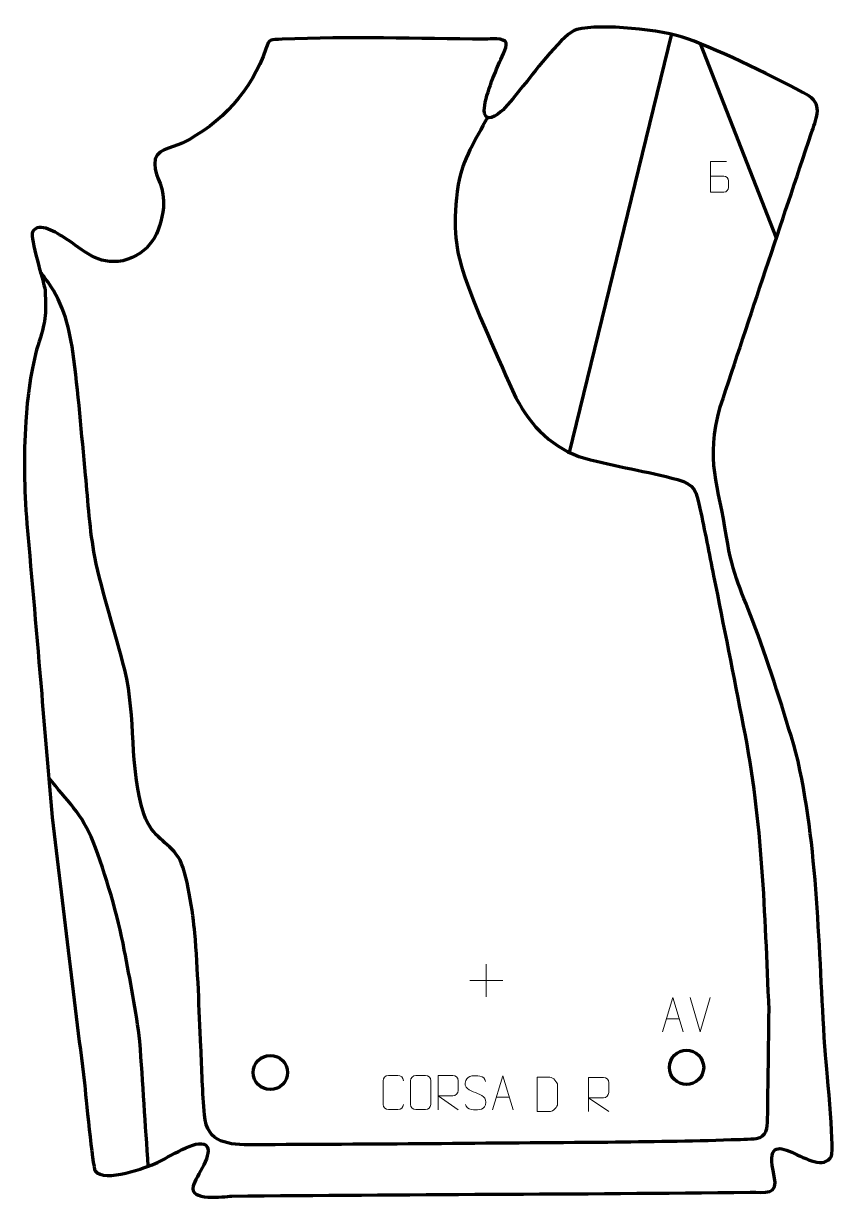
# Model space of a CAD drawing. Header units: millimetres. Extents: x 933 to 1525, y 25 to 884.
import ezdxf

# ---------------------------------------------------------------- set-up
doc = ezdxf.new("R2010")
doc.units = ezdxf.units.MM
doc.header["$MEASUREMENT"] = 0
doc.layers.add('layer 1', color=7, linetype='Continuous', plot=False)
doc.layers.add('layer 2', color=7, linetype='Continuous')
doc.layers.add('layer 3', color=7, linetype='Continuous')

msp = doc.modelspace()

# ---------------------------------------------------------------- linework, layer by layer
at = {"layer": 'layer 1', "color": 250, "lineweight": 9}
for points, knots in [([(1210.3343, 95.5262), (1210.1945, 93.2028), (1208.5173, 91.7232), (1206.3696, 91.7124), (1206.3696, 91.7124), (1204.0377, 91.7128), (1201.7058, 91.7128), (1199.3743, 91.7124), (1199.3743, 91.7124), (1197.4493, 91.607), (1195.4772, 93.4915), (1195.4884, 95.5088), (1195.4884, 95.5088), (1195.4888, 101.2789), (1195.4888, 107.0486), (1195.4884, 112.8179), (1195.4884, 112.8179), (1195.4926, 114.956), (1197.2393, 116.6752), (1199.3917, 116.6617), (1199.3917, 116.6617), (1201.7174, 116.6617), (1204.0435, 116.6617), (1206.3696, 116.6617), (1206.3696, 116.6617), (1208.3162, 116.6972), (1210.3076, 115.2057), (1210.3343, 112.7681)], [0, 0, 0, 0, 0.125, 0.125, 0.125, 0.125, 0.25, 0.25, 0.25, 0.25, 0.375, 0.375, 0.375, 0.375, 0.5, 0.5, 0.5, 0.5, 0.625, 0.625, 0.625, 0.625, 0.75, 0.75, 0.75, 0.75, 1, 1, 1, 1]), ([(1219.3917, 116.6617), (1221.7174, 116.6617), (1224.0435, 116.6617), (1226.3696, 116.6617), (1226.3696, 116.6617), (1228.3162, 116.6973), (1230.3076, 115.2057), (1230.3343, 112.7681), (1230.3343, 112.7681), (1230.3339, 107.0212), (1230.3339, 101.2739), (1230.3343, 95.5262), (1230.3343, 95.5262), (1230.1945, 93.2028), (1228.5173, 91.7232), (1226.3696, 91.7124), (1226.3696, 91.7124), (1224.0377, 91.7128), (1221.7058, 91.7128), (1219.3743, 91.7124), (1219.3743, 91.7124), (1217.4493, 91.607), (1215.4772, 93.4915), (1215.4884, 95.5088), (1215.4884, 95.5088), (1215.4887, 101.2789), (1215.4887, 107.0486), (1215.4884, 112.8179), (1215.4884, 112.8179), (1215.4926, 114.956), (1217.2393, 116.6752), (1219.3917, 116.6617)], [0, 0, 0, 0, 0.11111111, 0.11111111, 0.11111111, 0.11111111, 0.22222222, 0.22222222, 0.22222222, 0.22222222, 0.33333333, 0.33333333, 0.33333333, 0.33333333, 0.44444444, 0.44444444, 0.44444444, 0.44444444, 0.55555556, 0.55555556, 0.55555556, 0.55555556, 0.66666667, 0.66666667, 0.66666667, 0.66666667, 0.77777778, 0.77777778, 0.77777778, 0.77777778, 1, 1, 1, 1]), ([(1235.5793, 91.7085), (1235.5793, 91.7085), (1235.5793, 116.662), (1235.5793, 116.662), (1235.5793, 116.662), (1239.1741, 116.662), (1242.7696, 116.662), (1246.3648, 116.662), (1246.3648, 116.662), (1248.6901, 116.6243), (1250.2474, 115.1343), (1250.2433, 112.7679), (1250.2433, 112.7679), (1250.2429, 110.7324), (1250.2429, 107.673), (1250.2433, 105.637), (1250.2433, 105.637), (1250.2368, 103.7615), (1248.4245, 101.8197), (1246.415, 101.8006), (1246.415, 101.8006), (1246.415, 101.8006), (1235.5793, 101.8006), (1235.5793, 101.8006), (1235.5793, 101.8006), (1235.5793, 101.8006), (1250.234, 91.7085), (1250.234, 91.7085)], [0, 0, 0, 0, 0.125, 0.125, 0.125, 0.125, 0.25, 0.25, 0.25, 0.25, 0.375, 0.375, 0.375, 0.375, 0.5, 0.5, 0.5, 0.5, 0.625, 0.625, 0.625, 0.625, 0.75, 0.75, 0.75, 0.75, 1, 1, 1, 1]), ([(1262.9114, 104.1853), (1258.6631, 105.6557), (1253.755, 107.4515), (1255.7601, 112.9718), (1255.7601, 112.9718), (1257.2636, 117.1117), (1262.4772, 116.7232), (1266.0808, 116.1221), (1266.0808, 116.1221), (1268.9414, 115.6449), (1269.8061, 114.4317), (1270.1167, 112.3476)], [0, 0, 0, 0, 0.25, 0.25, 0.25, 0.25, 0.5, 0.5, 0.5, 0.5, 1, 1, 1, 1]), ([(1275.4355, 91.5347), (1275.4355, 91.5347), (1282.8065, 116.4882), (1282.8065, 116.4882), (1282.8065, 116.4882), (1282.8065, 116.4882), (1290.3764, 91.5347), (1290.3764, 91.5347)], [0, 0, 0, 0, 0.33333333, 0.33333333, 0.33333333, 0.33333333, 1, 1, 1, 1]), ([(1307.9426, 90.4614), (1310.2744, 90.4618), (1315.2246, 90.4378), (1317.5561, 90.4375), (1317.5561, 90.4375), (1319.4811, 90.3321), (1322.7997, 93.8737), (1322.7885, 95.891), (1322.7885, 95.891), (1322.7881, 101.6611), (1322.7881, 103.8308), (1322.7885, 109.6001), (1322.7885, 109.6001), (1322.7842, 111.7382), (1319.4097, 115.3983), (1317.2573, 115.3848), (1317.2573, 115.3848), (1314.9316, 115.3848), (1310.2073, 115.3848), (1307.8812, 115.3848), (1307.8812, 115.3848), (1307.8816, 109.6379), (1307.9429, 96.2087), (1307.9426, 90.4614)], [0, 0, 0, 0, 0.14285714, 0.14285714, 0.14285714, 0.14285714, 0.28571429, 0.28571429, 0.28571429, 0.28571429, 0.42857143, 0.42857143, 0.42857143, 0.42857143, 0.57142857, 0.57142857, 0.57142857, 0.57142857, 0.71428571, 0.71428571, 0.71428571, 0.71428571, 1, 1, 1, 1]), ([(1345.4562, 90.2688), (1345.4562, 90.2688), (1345.4562, 115.2223), (1345.4562, 115.2223), (1345.4562, 115.2223), (1349.051, 115.2223), (1352.6465, 115.2223), (1356.2417, 115.2223), (1356.2417, 115.2223), (1358.567, 115.1846), (1360.1243, 113.6946), (1360.1202, 111.3282), (1360.1202, 111.3282), (1360.1198, 109.2927), (1360.1198, 106.2333), (1360.1202, 104.1973), (1360.1202, 104.1973), (1360.1137, 102.3218), (1358.3014, 100.38), (1356.2919, 100.3609), (1356.2919, 100.3609), (1356.2919, 100.3609), (1345.4562, 100.3609), (1345.4562, 100.3609), (1345.4562, 100.3609), (1345.4562, 100.3609), (1360.1109, 90.2688), (1360.1109, 90.2688)], [0, 0, 0, 0, 0.125, 0.125, 0.125, 0.125, 0.25, 0.25, 0.25, 0.25, 0.375, 0.375, 0.375, 0.375, 0.5, 0.5, 0.5, 0.5, 0.625, 0.625, 0.625, 0.625, 0.75, 0.75, 0.75, 0.75, 1, 1, 1, 1]), ([(1262.9114, 104.1852), (1266.93, 102.5385), (1271.9595, 100.6502), (1270.1255, 95.2899), (1270.1255, 95.2899), (1268.6657, 91.0235), (1263.7549, 91.2802), (1260.0288, 91.8349), (1260.0288, 91.8349), (1257.2788, 92.2447), (1256.0579, 93.4582), (1255.6799, 95.5704)], [0, 0, 0, 0, 0.25, 0.25, 0.25, 0.25, 0.5, 0.5, 0.5, 0.5, 1, 1, 1, 1])]:
    msp.add_open_spline(points, degree=3, knots=knots, dxfattribs=at)
msp.add_open_spline([(1278.1581, 100.7841), (1278.1581, 100.7841), (1287.6538, 100.7841), (1287.6538, 100.7841)], degree=3, dxfattribs=at)
at = {"layer": 'layer 2', "color": 142, "lineweight": 200}
for centre in [(1113.2577, 118.8317), (1416.8672, 122.5359)]:
    msp.add_ellipse(centre, major_axis=(0, 12.5), ratio=1, dxfattribs=at)
at = {"layer": 'layer 2', "color": 142, "lineweight": 158}
for points in [[(1331.3419, 570.2789), (1331.3419, 570.2789), (1406.2251, 876.8933), (1406.2251, 876.8933)], [(1482.3759, 727.8525), (1482.3759, 727.8525), (1427.0774, 869.6467), (1427.0774, 869.6467)]]:
    msp.add_open_spline(points, degree=3, dxfattribs=at)
for points, knots in [([(1271.624, 815.9885), (1262.9864, 799.6121), (1253.4052, 785.4899), (1250.3508, 766.8979), (1250.3508, 766.8979), (1246.2741, 739.0843), (1248.0369, 721.8074), (1253.5055, 704.6741), (1253.5055, 704.6741), (1262.2782, 677.1884), (1279.9796, 638.661), (1292.2603, 611.3768), (1292.2603, 611.3768), (1303.4591, 590.5452), (1319.4308, 573.767), (1342.6822, 567.1811), (1342.6822, 567.1811), (1365.0495, 561.1064), (1388.1466, 557.6868), (1410.2499, 551.5833), (1410.2499, 551.5833), (1423.1275, 548.0274), (1423.8599, 543.4397), (1426.6362, 530.5948), (1426.6362, 530.5948), (1430.1394, 514.3872), (1433.3209, 497.6195), (1436.6274, 481.3127), (1436.6274, 481.3127), (1444.0157, 444.8762), (1451.0499, 408.3681), (1458.2566, 371.8954), (1458.2566, 371.8954), (1472.5275, 299.7341), (1473.5157, 237.2378), (1476.8628, 164.4078), (1476.8628, 164.4078), (1476.4048, 137.849), (1476.1747, 111.3042), (1475.7777, 84.7499), (1475.7777, 84.7499), (1475.6828, 78.4055), (1475.2127, 71.5566), (1467.7626, 70.4333), (1467.7626, 70.4333), (1463.6154, 69.8081), (1454.0687, 69.8121), (1449.3985, 69.6305), (1449.3985, 69.6305), (1419.4154, 68.4647), (1389.3888, 68.2354), (1359.3876, 67.8348), (1359.3876, 67.8348), (1273.125, 67.2549), (1186.7943, 66.2936), (1100.5381, 66.1028), (1100.5381, 66.1028), (1082.9896, 66.064), (1067.0713, 66.7307), (1065.1527, 87.9177), (1065.1527, 87.9177), (1063.7009, 103.9509), (1063.4311, 121.4037), (1062.6211, 137.6205), (1062.6211, 137.6205), (1061.1789, 165.1824), (1060.5416, 193.474), (1058.1676, 220.8984), (1058.1676, 220.8984), (1056.8972, 233.6054), (1052.7042, 265.8511), (1046.2161, 275.8292), (1046.2161, 275.8292), (1037.9486, 288.5438), (1027.7993, 288.9189), (1020.988, 307.5195), (1020.988, 307.5195), (1009.873, 342.831), (1015.8724, 377.1155), (1007.0088, 412.8045), (1007.0088, 412.8045), (1000.2574, 439.9891), (990.6702, 468.0568), (985.2588, 495.2732), (985.2588, 495.2732), (981.5453, 513.9498), (980.3801, 535.6869), (978.4785, 554.8899), (978.4785, 554.8899), (975.5342, 584.7912), (973.2734, 615.4665), (969.12, 645.1681), (969.12, 645.1681), (966.4783, 664.0597), (961.0281, 683.3095), (949.0562, 698.4738), (949.0562, 698.4738), (947.9186, 699.9148), (946.7714, 701.3485), (945.6322, 702.7884)], [0, 0, 0, 0, 0.03846154, 0.03846154, 0.03846154, 0.03846154, 0.07692308, 0.07692308, 0.07692308, 0.07692308, 0.11538462, 0.11538462, 0.11538462, 0.11538462, 0.15384615, 0.15384615, 0.15384615, 0.15384615, 0.19230769, 0.19230769, 0.19230769, 0.19230769, 0.23076923, 0.23076923, 0.23076923, 0.23076923, 0.26923077, 0.26923077, 0.26923077, 0.26923077, 0.30769231, 0.30769231, 0.30769231, 0.30769231, 0.34615385, 0.34615385, 0.34615385, 0.34615385, 0.38461538, 0.38461538, 0.38461538, 0.38461538, 0.42307692, 0.42307692, 0.42307692, 0.42307692, 0.46153846, 0.46153846, 0.46153846, 0.46153846, 0.5, 0.5, 0.5, 0.5, 0.53846154, 0.53846154, 0.53846154, 0.53846154, 0.57692308, 0.57692308, 0.57692308, 0.57692308, 0.61538462, 0.61538462, 0.61538462, 0.61538462, 0.65384615, 0.65384615, 0.65384615, 0.65384615, 0.69230769, 0.69230769, 0.69230769, 0.69230769, 0.73076923, 0.73076923, 0.73076923, 0.73076923, 0.76923077, 0.76923077, 0.76923077, 0.76923077, 0.80769231, 0.80769231, 0.80769231, 0.80769231, 0.84615385, 0.84615385, 0.84615385, 0.84615385, 0.88461538, 0.88461538, 0.88461538, 0.88461538, 0.92307692, 0.92307692, 0.92307692, 0.92307692, 1, 1, 1, 1]), ([(1024.1936, 50.3696), (1022.1454, 80.7075), (1020.2742, 111.1709), (1018.0313, 141.4813), (1018.0313, 141.4813), (1015.5101, 163.3662), (1010.8056, 186.6791), (1006.7259, 208.44), (1006.7259, 208.44), (1002.07, 233.2741), (993.14, 263.6989), (984.005, 287.2846), (984.005, 287.2846), (976.2888, 307.2069), (964.6002, 317.6984), (951.6257, 333.8379)], [0, 0, 0, 0, 0.2, 0.2, 0.2, 0.2, 0.4, 0.4, 0.4, 0.4, 0.6, 0.6, 0.6, 0.6, 1, 1, 1, 1])]:
    msp.add_open_spline(points, degree=3, knots=knots, dxfattribs=at)
at = {"layer": 'layer 2', "color": 250, "lineweight": 9}
for points, knots in [([(1434.2212, 773.0572), (1437.4802, 773.0576), (1440.7395, 773.0576), (1443.9992, 773.0572), (1443.9992, 773.0572), (1445.7686, 773.0417), (1447.4915, 771.4867), (1447.4915, 769.6509), (1447.4915, 769.6509), (1447.4911, 768.6401), (1447.4911, 765.9088), (1447.4915, 764.8977), (1447.4915, 764.8977), (1447.5073, 763.2336), (1446.126, 761.4298), (1444.0467, 761.445), (1444.0467, 761.445), (1440.7867, 761.4453), (1437.527, 761.4453), (1434.2676, 761.445), (1434.2676, 761.445), (1434.2676, 768.8954), (1434.2676, 776.3455), (1434.2676, 783.7953), (1434.2676, 783.7953), (1436.3937, 783.7953), (1443.8654, 783.7953), (1445.9918, 783.7953)], [0, 0, 0, 0, 0.125, 0.125, 0.125, 0.125, 0.25, 0.25, 0.25, 0.25, 0.375, 0.375, 0.375, 0.375, 0.5, 0.5, 0.5, 0.5, 0.625, 0.625, 0.625, 0.625, 0.75, 0.75, 0.75, 0.75, 1, 1, 1, 1]), ([(1399.4517, 148.6397), (1399.4517, 148.6397), (1406.8227, 173.5932), (1406.8227, 173.5932), (1406.8227, 173.5932), (1406.8227, 173.5932), (1414.3926, 148.6397), (1414.3926, 148.6397)], [0, 0, 0, 0, 0.33333333, 0.33333333, 0.33333333, 0.33333333, 1, 1, 1, 1])]:
    msp.add_open_spline(points, degree=3, knots=knots, dxfattribs=at)
for points in [[(1270.7754, 197.9339), (1270.7754, 197.9339), (1270.7754, 173.956), (1270.7754, 173.956)], [(1258.7865, 185.9449), (1258.7865, 185.9449), (1282.7644, 185.9449), (1282.7644, 185.9449)], [(1426.8112, 148.6324), (1426.8112, 148.6324), (1419.4894, 173.586), (1419.4894, 173.586)], [(1434.1331, 173.586), (1434.1331, 173.586), (1426.8113, 148.6324), (1426.8113, 148.6324)], [(1402.1743, 157.8891), (1402.1743, 157.8891), (1411.67, 157.8891), (1411.67, 157.8891)]]:
    msp.add_open_spline(points, degree=3, dxfattribs=at)
at = {"layer": 'layer 3', "color": 242, "lineweight": 158}
msp.add_open_spline([(1269.529, 818.7613), (1272.0695, 810.9747), (1281.644, 819.9124), (1284.4067, 822.9443), (1284.4067, 822.9443), (1289.5665, 828.6068), (1294.3699, 834.9672), (1299.291, 840.8834), (1299.291, 840.8834), (1306.304, 849.4263), (1327.5069, 877.9257), (1336.9145, 880.23), (1336.9145, 880.23), (1354.166, 884.4556), (1398.9293, 880.2108), (1417.6881, 873.3014), (1417.6881, 873.3014), (1441.5811, 864.5006), (1483.7983, 844.2574), (1506.1843, 831.7328), (1506.1843, 831.7328), (1516.7879, 824.6272), (1511.0302, 813.8069), (1507.8862, 804.3298), (1507.8862, 804.3298), (1485.7993, 737.7715), (1463.2743, 671.2851), (1441.505, 604.6325), (1441.505, 604.6325), (1430.3644, 565.5021), (1440.357, 547.4778), (1446.0236, 509.7565), (1446.0236, 509.7565), (1450.5235, 481.5669), (1457.2633, 469.4028), (1467.0176, 443.6899), (1467.0176, 443.6899), (1477.8421, 414.2457), (1487.8632, 382.5252), (1496.7092, 352.3951), (1496.7092, 352.3951), (1513.1173, 284.545), (1513.1198, 207.7635), (1517.7967, 137.9059), (1517.7967, 137.9059), (1518.6622, 126.4794), (1524.7556, 63.2931), (1522.6374, 57.8477), (1522.6374, 57.8477), (1511.7012, 38.2659), (1470.1648, 89.6308), (1480.8309, 43.2437), (1480.8309, 43.2437), (1484.1093, 28.9862), (1474.3481, 31.5507), (1463.3034, 31.4218), (1463.3034, 31.4218), (1337.2662, 29.9508), (1211.1662, 30.0053), (1085.1046, 28.5914), (1085.1046, 28.5914), (1079.3317, 28.2388), (1053.7457, 24.7234), (1056.8839, 35.9616), (1056.8839, 35.9616), (1058.8181, 42.8884), (1072.7211, 60.4302), (1066.1275, 65.8564), (1066.1275, 65.8564), (1060.0166, 70.8854), (1037.8274, 56.322), (1031.0582, 53.1635), (1031.0582, 53.1635), (1022.9602, 49.4587), (992.2872, 38.1029), (985.4561, 47.0841), (985.4561, 47.0841), (983.6029, 49.5207), (978.503, 103.9546), (977.5978, 111.2488), (977.5978, 111.2488), (969.7498, 175.8886), (961.8968, 240.5277), (954.0472, 305.1673), (954.0472, 305.1673), (951.5146, 335.1529), (948.982, 365.1386), (946.4492, 395.1242), (946.4492, 395.1242), (942.951, 436.541), (939.2407, 477.9518), (935.7421, 519.3551), (935.7421, 519.3551), (933.5068, 545.8074), (933.2445, 567.5272), (934.8188, 594.0947), (934.8188, 594.0947), (935.8387, 610.0235), (938.8866, 634.0796), (943.6706, 649.14), (943.6706, 649.14), (949.5035, 667.5023), (949.6297, 670.5737), (949.0071, 689.8205), (949.0071, 689.8205), (947.553, 697.042), (937.9108, 727.9273), (939.8141, 732.3973), (939.8141, 732.3973), (944.1568, 740.4633), (958.0939, 731.2307), (963.1064, 728.0749), (963.1064, 728.0749), (977.8963, 718.7633), (986.5044, 707.9882), (1005.7487, 711.3467), (1005.7487, 711.3467), (1025.0902, 716.1849), (1033.2642, 731.3554), (1035.2126, 750.2043), (1035.2126, 750.2043), (1036.7464, 765.0421), (1029.3109, 771.1633), (1028.9132, 781.9691), (1028.9132, 781.9691), (1028.5191, 792.6784), (1040.8687, 793.555), (1048.9335, 797.2225), (1048.9335, 797.2225), (1077.2454, 810.9882), (1099.913, 835.9763), (1109.9464, 865.9115), (1109.9464, 865.9115), (1112.5784, 873.7641), (1113.4891, 872.5672), (1121.9227, 872.9431), (1121.9227, 872.9431), (1170.9377, 875.1274), (1220.8293, 873.3158), (1269.9194, 873.0679), (1269.9194, 873.0679), (1273.4951, 873.0499), (1284.2323, 874.3462), (1285.2899, 870.2836), (1285.2899, 870.2836), (1286.0748, 867.2684), (1281.1587, 858.1615), (1279.6846, 854.6188), (1279.6846, 854.6188), (1276.3391, 846.5788), (1268.274, 827.5066), (1269.4343, 819.2703), (1269.4343, 819.2703), (1269.4343, 819.2703), (1269.529, 818.7613), (1269.529, 818.7613)], degree=3, knots=[0, 0, 0, 0, 0.025, 0.025, 0.025, 0.025, 0.05, 0.05, 0.05, 0.05, 0.075, 0.075, 0.075, 0.075, 0.1, 0.1, 0.1, 0.1, 0.125, 0.125, 0.125, 0.125, 0.15, 0.15, 0.15, 0.15, 0.175, 0.175, 0.175, 0.175, 0.2, 0.2, 0.2, 0.2, 0.225, 0.225, 0.225, 0.225, 0.25, 0.25, 0.25, 0.25, 0.275, 0.275, 0.275, 0.275, 0.3, 0.3, 0.3, 0.3, 0.325, 0.325, 0.325, 0.325, 0.35, 0.35, 0.35, 0.35, 0.375, 0.375, 0.375, 0.375, 0.4, 0.4, 0.4, 0.4, 0.425, 0.425, 0.425, 0.425, 0.45, 0.45, 0.45, 0.45, 0.475, 0.475, 0.475, 0.475, 0.5, 0.5, 0.5, 0.5, 0.525, 0.525, 0.525, 0.525, 0.55, 0.55, 0.55, 0.55, 0.575, 0.575, 0.575, 0.575, 0.6, 0.6, 0.6, 0.6, 0.625, 0.625, 0.625, 0.625, 0.65, 0.65, 0.65, 0.65, 0.675, 0.675, 0.675, 0.675, 0.7, 0.7, 0.7, 0.7, 0.725, 0.725, 0.725, 0.725, 0.75, 0.75, 0.75, 0.75, 0.775, 0.775, 0.775, 0.775, 0.8, 0.8, 0.8, 0.8, 0.825, 0.825, 0.825, 0.825, 0.85, 0.85, 0.85, 0.85, 0.875, 0.875, 0.875, 0.875, 0.9, 0.9, 0.9, 0.9, 0.925, 0.925, 0.925, 0.925, 0.95, 0.95, 0.95, 0.95, 1, 1, 1, 1], dxfattribs=at)

doc.saveas('drawing.dxf')
